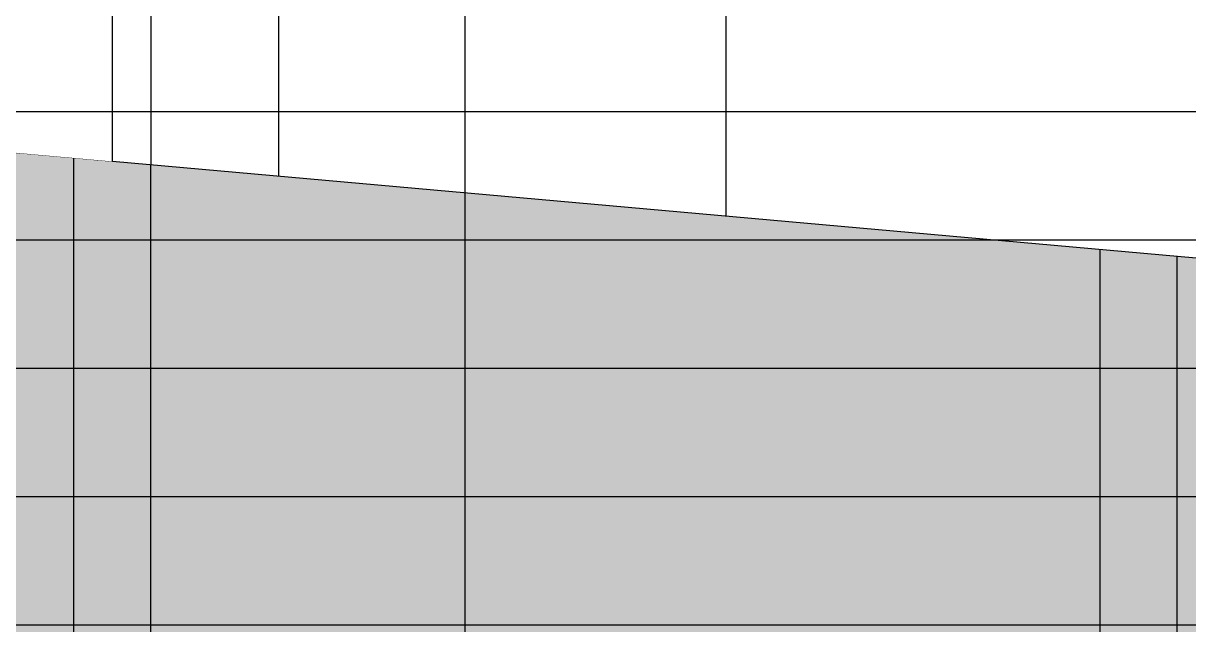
# Model space of a CAD drawing. Header units: millimetres. Extents: x 37653813 to 38677796, y 586285 to 874285.
# Drawn here: x 38244621 to 38253706, y 683334 to 688020 of the extents above; entities that cross this region are included whole.
import ezdxf

# ---------------------------------------------------------------- set-up
doc = ezdxf.new("R2010")
doc.units = ezdxf.units.MM
doc.header["$LTSCALE"] = 1000
doc.header["$MEASUREMENT"] = 0
for name, color, linetype in [('cen', 1, 'CONTINUOUS'), ('ELE-3', 7, 'CONTINUOUS'), ('ELE4', 4, 'CONTINUOUS'), ('HAT-251', 251, 'CONTINUOUS'), ('RAMP-ELE2', 4, 'CONTINUOUS'), ('램프좌측면', 7, 'CONTINUOUS'), ('먹-적색 14', 14, 'CONTINUOUS'), ('먹-적색(가로선) 26', 26, 'CONTINUOUS')]:
    doc.layers.add(name, color=color, linetype=linetype)

# ---------------------------------------------------------------- blocks, each defined once
blk = doc.blocks.new('램프 서측입면')
at = {"layer": 'HAT-251', "ltscale": 0.1}
h = blk.add_hatch(color=256, dxfattribs=at)
h.dxf.hatch_style = 1
h.paths.add_polyline_path([(25500, 48809.3), (25200, 48836.3), (25200, 40336.3), (25800, 40282.5), (25798.8, 48782.7)])
h = blk.add_hatch(color=256, dxfattribs=at)
h.dxf.hatch_style = 1
h.paths.add_polyline_path([(33800, 48068.7), (33200, 48122.2), (33200, 39622.2), (33800, 39568.7)])
at = {"layer": 'ELE-3', "ltscale": 1000}
for points in [[(25200, 40336.3), (25200, 48836.3)], [(25800, 40282.5), (25800, 48782.8)], [(33200, 39635.6), (33200, 48122.2)], [(33800, 39568.7), (33800, 48068.7)]]:
    blk.add_lwpolyline(points, dxfattribs=at)
at = {"layer": 'RAMP-ELE2', "ltscale": 0.1}
blk.add_line((25500, 48809.3), (0, 51100), dxfattribs=at)
blk.add_wipeout([(0, 51100), (0, 53700), (25500, 51409.3), (25500, 48809.3)]).dxf.layer = 'RAMP-ELE2'
blk.add_wipeout([(25500, 48809.3), (25500, 51409.3), (43500, 49803.1), (43500, 47203.1)]).dxf.layer = 'ELE4'
at = {"layer": 'HAT-251', "ltscale": 0.1}
for p, q in [((25798.8, 51382.7), (25798.8, 48782.7)), ((26794.9, 51293.8), (26794.9, 48693.8)), ((30281, 50982.7), (30281, 48382.7))]:
    blk.add_line(p, q, dxfattribs=at)
at = {"layer": 'RAMP-ELE2', "ltscale": 0.1}
for p, q in [((25500, 48809.3), (25500, 51409.3)), ((43500, 47203.1), (25500, 48809.3))]:
    blk.add_line(p, q, dxfattribs=at)

msp = doc.modelspace()

# ---------------------------------------------------------------- hatches: boundary and pattern name
at = {"layer": '먹-적색 14', "ltscale": 0.1}
h = msp.add_hatch(dxfattribs=at)
h.set_pattern_fill('DOTS', color=256, scale=3000)
h.paths.add_polyline_path([(38263416.3, 691934.4), (38256416.3, 691934.4), (38256416.3, 691934.4), (38219816.3, 691934.4), (38219816.3, 639334.4), (38275566.3, 639334.4), (38275566.3, 691934.4)])

# ---------------------------------------------------------------- linework, layer by layer
at = {"layer": '먹-적색(가로선) 26', "ltscale": 0.1}
msp.add_lwpolyline([(38220716.3, 683334.4), (38275566.3, 683334.4)], dxfattribs=at)

# ---------------------------------------------------------------- next in the draw order: block references
at = {"layer": '램프좌측면'}
msp.add_blockref('램프 서측입면', (38219816.3, 638134.4), dxfattribs=at)

# ---------------------------------------------------------------- next in the draw order: linework, layer by layer
at = {"layer": 'cen', "ltscale": 5}
msp.add_lwpolyline([(38248066.3, 613334.4), (38248066.3, 700227.2)], dxfattribs=at)
at = {"layer": '먹-적색(가로선) 26', "ltscale": 0.1}
for points in [[(38220716.3, 687334.4), (38275566.3, 687334.4)], [(38220716.3, 686334.4), (38275566.3, 686334.4)], [(38220716.3, 685334.4), (38275566.3, 685334.4)], [(38220716.3, 684334.4), (38275566.3, 684334.4)]]:
    msp.add_lwpolyline(points, dxfattribs=at)

doc.saveas('drawing.dxf')
